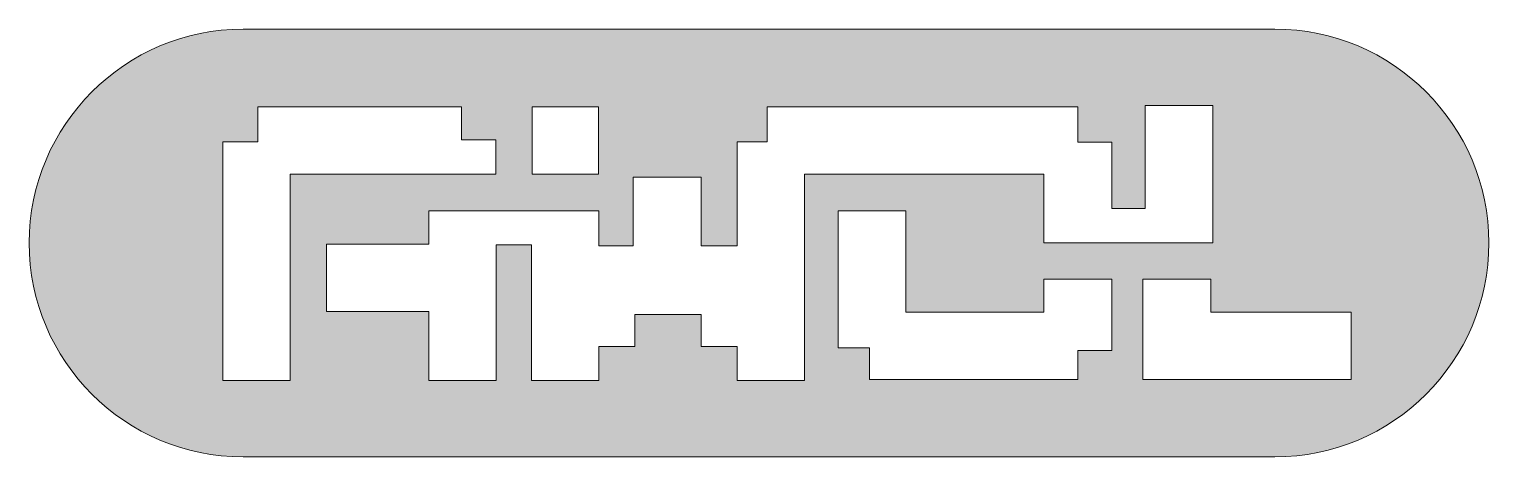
# Model space of a CAD drawing. Header units: millimetres. Extents: x 0 to 12.6, y -3.7 to 0.
import ezdxf

# ---------------------------------------------------------------- set-up
doc = ezdxf.new("R2010")
doc.units = ezdxf.units.MM
doc.header["$MEASUREMENT"] = 0
doc.layers.add('图层 1', color=7, linetype='Continuous', lineweight=0)

msp = doc.modelspace()

# ---------------------------------------------------------------- hatches: boundary and pattern name
at = {"layer": '图层 1'}
h = msp.add_hatch(color=29, dxfattribs=at)
h.dxf.hatch_style = 2
edge = h.paths.add_edge_path()
edge.add_spline(control_points=[(11.421, -3.027), (11.421, -3.027), (9.621, -3.027), (9.621, -3.027), (9.621, -3.027), (9.621, -2.777), (9.621, -2.777), (9.621, -2.777), (9.621, -2.445), (9.621, -2.445), (9.621, -2.445), (9.621, -2.161), (9.621, -2.161), (9.621, -2.161), (10.208, -2.161), (10.208, -2.161), (10.208, -2.161), (10.208, -2.445), (10.208, -2.445), (10.208, -2.445), (11.421, -2.445), (11.421, -2.445), (11.421, -2.445), (11.421, -3.027), (11.421, -3.027)], knot_values=[0, 0, 0, 0, 1, 1, 1, 2, 2, 2, 3, 3, 3, 4, 4, 4, 5, 5, 5, 6, 6, 6, 7, 7, 7, 8, 8, 8, 8], degree=3, periodic=0)
edge = h.paths.add_edge_path()
edge.add_spline(control_points=[(9.34, -1.847), (9.34, -1.847), (8.765, -1.847), (8.765, -1.847), (8.765, -1.847), (8.765, -1.254), (8.765, -1.254), (8.765, -1.254), (6.697, -1.254), (6.697, -1.254), (6.697, -1.254), (6.697, -3.036), (6.697, -3.036), (6.697, -3.036), (6.116, -3.036), (6.116, -3.036), (6.116, -3.036), (6.116, -2.743), (6.116, -2.743), (6.116, -2.743), (5.804, -2.743), (5.804, -2.743), (5.804, -2.743), (5.804, -2.465), (5.804, -2.465), (5.804, -2.465), (5.233, -2.465), (5.233, -2.465), (5.233, -2.465), (5.233, -2.743), (5.233, -2.743), (5.233, -2.743), (4.921, -2.743), (4.921, -2.743), (4.921, -2.743), (4.921, -3.036), (4.921, -3.036), (4.921, -3.036), (4.339, -3.036), (4.339, -3.036), (4.339, -3.036), (4.339, -1.865), (4.339, -1.865), (4.339, -1.865), (4.034, -1.865), (4.034, -1.865), (4.034, -1.865), (4.034, -3.036), (4.034, -3.036), (4.034, -3.036), (3.452, -3.036), (3.452, -3.036), (3.452, -3.036), (3.452, -2.441), (3.452, -2.441), (3.452, -2.441), (2.568, -2.441), (2.568, -2.441), (2.568, -2.441), (2.568, -1.859), (2.568, -1.859), (2.568, -1.859), (3.452, -1.859), (3.452, -1.859), (3.452, -1.859), (3.452, -1.569), (3.452, -1.569), (3.452, -1.569), (4.006, -1.569), (4.006, -1.569), (4.006, -1.569), (4.034, -1.569), (4.034, -1.569), (4.034, -1.569), (4.339, -1.569), (4.339, -1.569), (4.339, -1.569), (4.457, -1.569), (4.457, -1.569), (4.457, -1.569), (4.921, -1.569), (4.921, -1.569), (4.921, -1.569), (4.921, -1.872), (4.921, -1.872), (4.921, -1.872), (5.218, -1.872), (5.218, -1.872), (5.218, -1.872), (5.218, -1.279), (5.218, -1.279), (5.218, -1.279), (5.806, -1.279), (5.806, -1.279), (5.806, -1.279), (5.806, -1.872), (5.806, -1.872), (5.806, -1.872), (6.116, -1.872), (6.116, -1.872), (6.116, -1.872), (6.116, -0.973), (6.116, -0.973), (6.116, -0.973), (6.376, -0.973), (6.376, -0.973), (6.376, -0.973), (6.376, -0.672), (6.376, -0.672), (6.376, -0.672), (9.059, -0.672), (9.059, -0.672), (9.059, -0.672), (9.059, -0.976), (9.059, -0.976), (9.059, -0.976), (9.352, -0.976), (9.352, -0.976), (9.352, -0.976), (9.352, -1.55), (9.352, -1.55), (9.352, -1.55), (9.639, -1.55), (9.639, -1.55), (9.639, -1.55), (9.639, -0.661), (9.639, -0.661), (9.639, -0.661), (10.226, -0.661), (10.226, -0.661), (10.226, -0.661), (10.226, -1.847), (10.226, -1.847), (10.226, -1.847), (9.639, -1.847), (9.639, -1.847), (9.639, -1.847), (9.639, -1.847), (9.639, -1.847), (9.639, -1.847), (9.352, -1.847), (9.352, -1.847), (9.352, -1.847), (9.34, -1.847), (9.34, -1.847)], knot_values=[0, 0, 0, 0, 1, 1, 1, 2, 2, 2, 3, 3, 3, 4, 4, 4, 5, 5, 5, 6, 6, 6, 7, 7, 7, 8, 8, 8, 9, 9, 9, 10, 10, 10, 11, 11, 11, 12, 12, 12, 13, 13, 13, 14, 14, 14, 15, 15, 15, 16, 16, 16, 17, 17, 17, 18, 18, 18, 19, 19, 19, 20, 20, 20, 21, 21, 21, 22, 22, 22, 23, 23, 23, 24, 24, 24, 25, 25, 25, 26, 26, 26, 27, 27, 27, 28, 28, 28, 29, 29, 29, 30, 30, 30, 31, 31, 31, 32, 32, 32, 33, 33, 33, 34, 34, 34, 35, 35, 35, 36, 36, 36, 37, 37, 37, 38, 38, 38, 39, 39, 39, 40, 40, 40, 41, 41, 41, 42, 42, 42, 43, 43, 43, 44, 44, 44, 45, 45, 45, 46, 46, 46, 47, 47, 47, 48, 48, 48, 48], degree=3, periodic=0)
edge = h.paths.add_edge_path()
edge.add_spline(control_points=[(9.352, -2.777), (9.352, -2.777), (9.059, -2.777), (9.059, -2.777), (9.059, -2.777), (9.059, -3.027), (9.059, -3.027), (9.059, -3.027), (7.258, -3.027), (7.258, -3.027), (7.258, -3.027), (7.258, -2.754), (7.258, -2.754), (7.258, -2.754), (6.987, -2.754), (6.987, -2.754), (6.987, -2.754), (6.987, -1.569), (6.987, -1.569), (6.987, -1.569), (7.574, -1.569), (7.574, -1.569), (7.574, -1.569), (7.574, -2.445), (7.574, -2.445), (7.574, -2.445), (8.765, -2.445), (8.765, -2.445), (8.765, -2.445), (8.765, -2.161), (8.765, -2.161), (8.765, -2.161), (9.352, -2.161), (9.352, -2.161), (9.352, -2.161), (9.352, -2.777), (9.352, -2.777)], knot_values=[0, 0, 0, 0, 1, 1, 1, 2, 2, 2, 3, 3, 3, 4, 4, 4, 5, 5, 5, 6, 6, 6, 7, 7, 7, 8, 8, 8, 9, 9, 9, 10, 10, 10, 11, 11, 11, 12, 12, 12, 12], degree=3, periodic=0)
edge = h.paths.add_edge_path()
edge.add_spline(control_points=[(2.253, -3.036), (2.253, -3.036), (1.672, -3.036), (1.672, -3.036), (1.672, -3.036), (1.672, -0.973), (1.672, -0.973), (1.672, -0.973), (1.974, -0.973), (1.974, -0.973), (1.974, -0.973), (1.974, -0.672), (1.974, -0.672), (1.974, -0.672), (3.735, -0.672), (3.735, -0.672), (3.735, -0.672), (3.735, -0.957), (3.735, -0.957), (3.735, -0.957), (4.03, -0.957), (4.03, -0.957), (4.03, -0.957), (4.03, -1.254), (4.03, -1.254), (4.03, -1.254), (3.735, -1.254), (3.735, -1.254), (3.735, -1.254), (3.712, -1.254), (3.712, -1.254), (3.712, -1.254), (2.253, -1.254), (2.253, -1.254), (2.253, -1.254), (2.253, -3.036), (2.253, -3.036)], knot_values=[0, 0, 0, 0, 1, 1, 1, 2, 2, 2, 3, 3, 3, 4, 4, 4, 5, 5, 5, 6, 6, 6, 7, 7, 7, 8, 8, 8, 9, 9, 9, 10, 10, 10, 11, 11, 11, 12, 12, 12, 12], degree=3, periodic=0)
edge = h.paths.add_edge_path()
edge.add_spline(control_points=[(4.344, -0.672), (4.344, -0.672), (4.917, -0.672), (4.917, -0.672), (4.917, -0.672), (4.917, -1.254), (4.917, -1.254), (4.917, -1.254), (4.344, -1.254), (4.344, -1.254), (4.344, -1.254), (4.344, -0.672), (4.344, -0.672)], knot_values=[0, 0, 0, 0, 1, 1, 1, 2, 2, 2, 3, 3, 3, 4, 4, 4, 4], degree=3, periodic=0)
edge = h.paths.add_edge_path()
edge.add_spline(control_points=[(10.76, 0), (10.76, 0), (1.848, 0), (1.848, 0), (0.828, 0), (0, -0.828), (0, -1.848), (0, -1.848), (0, -1.848), (0, -1.848), (0, -2.869), (0.828, -3.697), (1.848, -3.697), (1.848, -3.697), (10.76, -3.697), (10.76, -3.697), (11.781, -3.697), (12.609, -2.869), (12.609, -1.848), (12.609, -1.848), (12.609, -1.848), (12.609, -1.848), (12.609, -0.828), (11.781, 0), (10.76, 0)], knot_values=[0, 0, 0, 0, 1, 1, 1, 2, 2, 2, 3, 3, 3, 4, 4, 4, 5, 5, 5, 6, 6, 6, 7, 7, 7, 8, 8, 8, 8], degree=3, periodic=0)

# ---------------------------------------------------------------- linework, layer by layer
for points, knots in [([(10.76, 0), (10.76, 0), (1.848, 0), (1.848, 0), (0.828, 0), (0, -0.828), (0, -1.848), (0, -1.848), (0, -1.848), (0, -1.848), (0, -2.869), (0.828, -3.697), (1.848, -3.697), (1.848, -3.697), (10.76, -3.697), (10.76, -3.697), (11.781, -3.697), (12.609, -2.869), (12.609, -1.848), (12.609, -1.848), (12.609, -1.848), (12.609, -1.848), (12.609, -0.828), (11.781, 0), (10.76, 0)], [0, 0, 0, 0, 1, 1, 1, 2, 2, 2, 3, 3, 3, 4, 4, 4, 5, 5, 5, 6, 6, 6, 7, 7, 7, 8, 8, 8, 8]), ([(2.253, -3.036), (2.253, -3.036), (1.672, -3.036), (1.672, -3.036), (1.672, -3.036), (1.672, -0.973), (1.672, -0.973), (1.672, -0.973), (1.974, -0.973), (1.974, -0.973), (1.974, -0.973), (1.974, -0.672), (1.974, -0.672), (1.974, -0.672), (3.735, -0.672), (3.735, -0.672), (3.735, -0.672), (3.735, -0.957), (3.735, -0.957), (3.735, -0.957), (4.03, -0.957), (4.03, -0.957), (4.03, -0.957), (4.03, -1.254), (4.03, -1.254), (4.03, -1.254), (3.735, -1.254), (3.735, -1.254), (3.735, -1.254), (3.712, -1.254), (3.712, -1.254), (3.712, -1.254), (2.253, -1.254), (2.253, -1.254), (2.253, -1.254), (2.253, -3.036), (2.253, -3.036)], [0, 0, 0, 0, 1, 1, 1, 2, 2, 2, 3, 3, 3, 4, 4, 4, 5, 5, 5, 6, 6, 6, 7, 7, 7, 8, 8, 8, 9, 9, 9, 10, 10, 10, 11, 11, 11, 12, 12, 12, 12]), ([(9.34, -1.847), (9.34, -1.847), (8.765, -1.847), (8.765, -1.847), (8.765, -1.847), (8.765, -1.254), (8.765, -1.254), (8.765, -1.254), (6.697, -1.254), (6.697, -1.254), (6.697, -1.254), (6.697, -3.036), (6.697, -3.036), (6.697, -3.036), (6.116, -3.036), (6.116, -3.036), (6.116, -3.036), (6.116, -2.743), (6.116, -2.743), (6.116, -2.743), (5.804, -2.743), (5.804, -2.743), (5.804, -2.743), (5.804, -2.465), (5.804, -2.465), (5.804, -2.465), (5.233, -2.465), (5.233, -2.465), (5.233, -2.465), (5.233, -2.743), (5.233, -2.743), (5.233, -2.743), (4.921, -2.743), (4.921, -2.743), (4.921, -2.743), (4.921, -3.036), (4.921, -3.036), (4.921, -3.036), (4.339, -3.036), (4.339, -3.036), (4.339, -3.036), (4.339, -1.865), (4.339, -1.865), (4.339, -1.865), (4.034, -1.865), (4.034, -1.865), (4.034, -1.865), (4.034, -3.036), (4.034, -3.036), (4.034, -3.036), (3.452, -3.036), (3.452, -3.036), (3.452, -3.036), (3.452, -2.441), (3.452, -2.441), (3.452, -2.441), (2.568, -2.441), (2.568, -2.441), (2.568, -2.441), (2.568, -1.859), (2.568, -1.859), (2.568, -1.859), (3.452, -1.859), (3.452, -1.859), (3.452, -1.859), (3.452, -1.569), (3.452, -1.569), (3.452, -1.569), (4.006, -1.569), (4.006, -1.569), (4.006, -1.569), (4.034, -1.569), (4.034, -1.569), (4.034, -1.569), (4.339, -1.569), (4.339, -1.569), (4.339, -1.569), (4.457, -1.569), (4.457, -1.569), (4.457, -1.569), (4.921, -1.569), (4.921, -1.569), (4.921, -1.569), (4.921, -1.872), (4.921, -1.872), (4.921, -1.872), (5.218, -1.872), (5.218, -1.872), (5.218, -1.872), (5.218, -1.279), (5.218, -1.279), (5.218, -1.279), (5.806, -1.279), (5.806, -1.279), (5.806, -1.279), (5.806, -1.872), (5.806, -1.872), (5.806, -1.872), (6.116, -1.872), (6.116, -1.872), (6.116, -1.872), (6.116, -0.973), (6.116, -0.973), (6.116, -0.973), (6.376, -0.973), (6.376, -0.973), (6.376, -0.973), (6.376, -0.672), (6.376, -0.672), (6.376, -0.672), (9.059, -0.672), (9.059, -0.672), (9.059, -0.672), (9.059, -0.976), (9.059, -0.976), (9.059, -0.976), (9.352, -0.976), (9.352, -0.976), (9.352, -0.976), (9.352, -1.55), (9.352, -1.55), (9.352, -1.55), (9.639, -1.55), (9.639, -1.55), (9.639, -1.55), (9.639, -0.661), (9.639, -0.661), (9.639, -0.661), (10.226, -0.661), (10.226, -0.661), (10.226, -0.661), (10.226, -1.847), (10.226, -1.847), (10.226, -1.847), (9.639, -1.847), (9.639, -1.847), (9.639, -1.847), (9.639, -1.847), (9.639, -1.847), (9.639, -1.847), (9.352, -1.847), (9.352, -1.847), (9.352, -1.847), (9.34, -1.847), (9.34, -1.847)], [0, 0, 0, 0, 1, 1, 1, 2, 2, 2, 3, 3, 3, 4, 4, 4, 5, 5, 5, 6, 6, 6, 7, 7, 7, 8, 8, 8, 9, 9, 9, 10, 10, 10, 11, 11, 11, 12, 12, 12, 13, 13, 13, 14, 14, 14, 15, 15, 15, 16, 16, 16, 17, 17, 17, 18, 18, 18, 19, 19, 19, 20, 20, 20, 21, 21, 21, 22, 22, 22, 23, 23, 23, 24, 24, 24, 25, 25, 25, 26, 26, 26, 27, 27, 27, 28, 28, 28, 29, 29, 29, 30, 30, 30, 31, 31, 31, 32, 32, 32, 33, 33, 33, 34, 34, 34, 35, 35, 35, 36, 36, 36, 37, 37, 37, 38, 38, 38, 39, 39, 39, 40, 40, 40, 41, 41, 41, 42, 42, 42, 43, 43, 43, 44, 44, 44, 45, 45, 45, 46, 46, 46, 47, 47, 47, 48, 48, 48, 48]), ([(4.344, -0.672), (4.344, -0.672), (4.917, -0.672), (4.917, -0.672), (4.917, -0.672), (4.917, -1.254), (4.917, -1.254), (4.917, -1.254), (4.344, -1.254), (4.344, -1.254), (4.344, -1.254), (4.344, -0.672), (4.344, -0.672)], [0, 0, 0, 0, 1, 1, 1, 2, 2, 2, 3, 3, 3, 4, 4, 4, 4]), ([(9.352, -2.777), (9.352, -2.777), (9.059, -2.777), (9.059, -2.777), (9.059, -2.777), (9.059, -3.027), (9.059, -3.027), (9.059, -3.027), (7.258, -3.027), (7.258, -3.027), (7.258, -3.027), (7.258, -2.754), (7.258, -2.754), (7.258, -2.754), (6.987, -2.754), (6.987, -2.754), (6.987, -2.754), (6.987, -1.569), (6.987, -1.569), (6.987, -1.569), (7.574, -1.569), (7.574, -1.569), (7.574, -1.569), (7.574, -2.445), (7.574, -2.445), (7.574, -2.445), (8.765, -2.445), (8.765, -2.445), (8.765, -2.445), (8.765, -2.161), (8.765, -2.161), (8.765, -2.161), (9.352, -2.161), (9.352, -2.161), (9.352, -2.161), (9.352, -2.777), (9.352, -2.777)], [0, 0, 0, 0, 1, 1, 1, 2, 2, 2, 3, 3, 3, 4, 4, 4, 5, 5, 5, 6, 6, 6, 7, 7, 7, 8, 8, 8, 9, 9, 9, 10, 10, 10, 11, 11, 11, 12, 12, 12, 12]), ([(11.421, -3.027), (11.421, -3.027), (9.621, -3.027), (9.621, -3.027), (9.621, -3.027), (9.621, -2.777), (9.621, -2.777), (9.621, -2.777), (9.621, -2.445), (9.621, -2.445), (9.621, -2.445), (9.621, -2.161), (9.621, -2.161), (9.621, -2.161), (10.208, -2.161), (10.208, -2.161), (10.208, -2.161), (10.208, -2.445), (10.208, -2.445), (10.208, -2.445), (11.421, -2.445), (11.421, -2.445), (11.421, -2.445), (11.421, -3.027), (11.421, -3.027)], [0, 0, 0, 0, 1, 1, 1, 2, 2, 2, 3, 3, 3, 4, 4, 4, 5, 5, 5, 6, 6, 6, 7, 7, 7, 8, 8, 8, 8])]:
    msp.add_open_spline(points, degree=3, knots=knots, dxfattribs=at)

doc.saveas('drawing.dxf')
